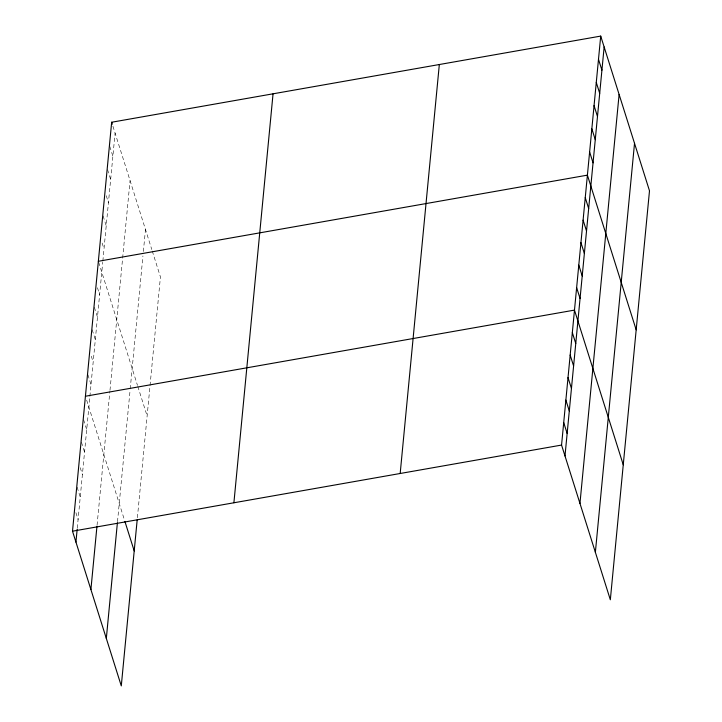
<?xml version="1.0" encoding="UTF-8"?>
<svg xmlns="http://www.w3.org/2000/svg" width="722" height="722" viewBox="0 0 722 722"><rect width="100%" height="100%" fill="white"/><g stroke="black" fill="none" stroke-linecap="round" stroke-linejoin="round"><path stroke-width="0.54" stroke-dasharray="3.61 2.71" d="M77.272 528.152L89.781 397.479M89.889 396.405L102.732 262.23M102.84 261.129L115.096 133.11M97.055 525.273L109.879 391.387M109.979 390.313L130.059 180.572M117.496 521.69L130.014 391.017M130.213 388.869L142.938 255.958M143.362 251.545L145.474 229.47M137.388 517.737L160.437 276.932L152.125 250.57M112.912 126.188L151.791 249.514M109.762 146.404L112.876 156.286M107.542 169.571L110.656 179.462M106.251 195.716L108.435 202.638M103.102 215.923L106.215 225.815M102.127 243.052L104.004 248.991M98.661 262.276L137.487 385.395M137.821 386.45L147.126 415.98M97.443 287.735L99.627 294.657M94.356 307.256L97.479 317.148M92.199 329.755L95.322 339.638M91.297 356.199L93.165 362.137M87.894 374.736L91.017 384.627M86.676 400.196L124.563 520.354M83.59 419.726L86.703 429.617M81.433 442.216L84.555 452.107M80.214 467.675L82.398 474.598M77.128 487.206L80.25 497.088M75.909 512.665L78.093 519.587"/><path stroke-width="1.08" d="M137.18 519.876L121.287 685.9L72.507 531.202L111.666 122.235L600.713 36.1L649.493 190.798L610.334 599.765L561.563 445.068L600.713 36.1M75.936 542.078L77.173 529.226M90.909 589.54L96.956 526.347M106.324 638.438L117.397 522.764M233.901 502.774L273.051 93.815M400.178 473.488L439.328 64.529M564.992 455.943L604.143 46.975M579.956 503.405L619.106 94.438M595.37 552.303L634.521 143.335M98.354 261.283L587.401 175.148L636.181 329.846M85.431 396.243L574.477 310.108L623.257 464.806M72.507 531.202L561.563 445.068M598.493 59.276L601.922 70.151M596.273 82.452L599.702 93.328M594.053 105.62L597.482 116.504M591.841 128.796L595.271 139.671M589.621 151.972L593.051 162.847M585.244 197.638L588.674 208.514M583.096 220.138L586.526 231.013M580.939 242.628L584.369 253.503M578.791 265.118L582.221 275.994M576.634 287.618L580.064 298.493M572.329 332.598L575.759 343.473M570.172 355.089L573.602 365.973M568.015 377.588L571.445 388.463M565.867 400.078L569.297 410.953M563.711 422.569L567.14 433.453M111.666 122.235L112.289 124.211M124.897 521.41L134.211 550.94"/></g></svg>
